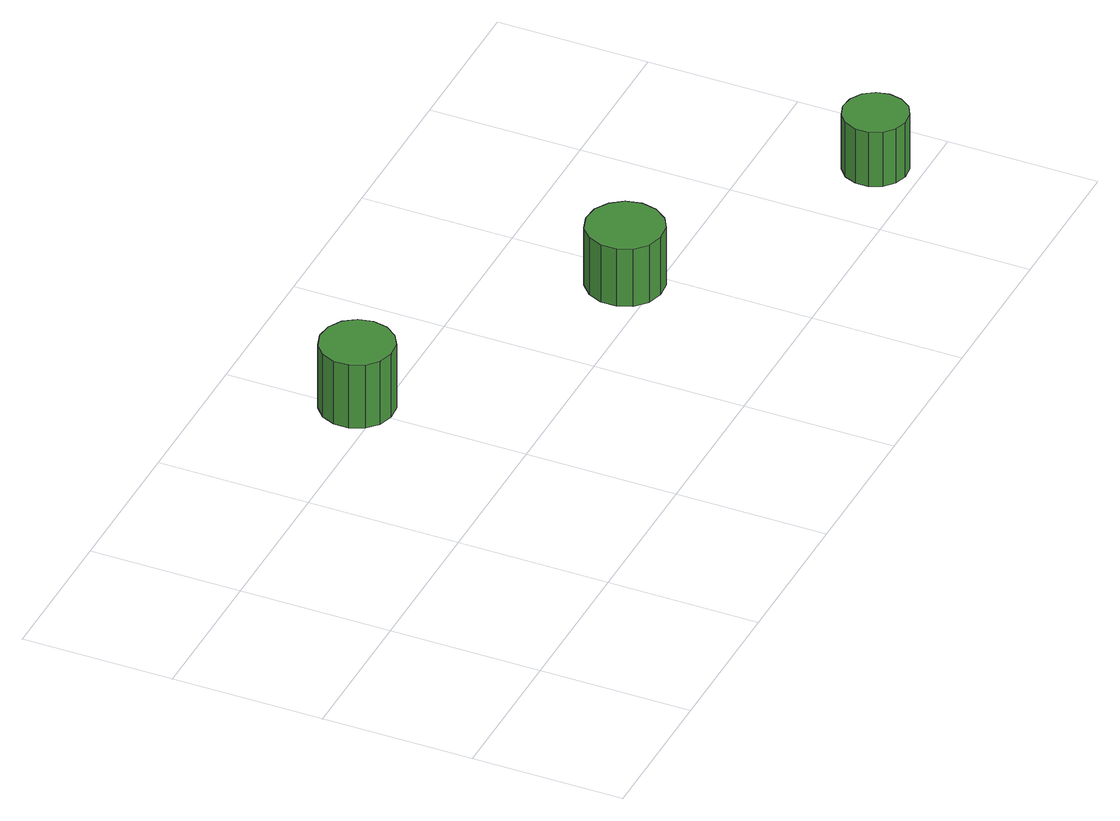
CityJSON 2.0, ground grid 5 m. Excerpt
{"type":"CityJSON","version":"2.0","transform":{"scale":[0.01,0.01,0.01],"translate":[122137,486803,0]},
"CityObjects":{
"tree1":{"type":"SolitaryVegetationObject","attributes":{"function":"something"}},
"tree2":{"type":"SolitaryVegetationObject","attributes":{"function":"something"},"geometry":[{"type":"MultiSurface","lod":"1","boundaries":[[[0,1,2,3,4,5,6,7,8,9,10,11,12,13,14]],[[15,16,17,18,19,20,21,22,23,24,25,26,27,28,29]],[[0,29,28,1]],[[1,28,27,2]],[[2,27,26,3]],[[3,26,25,4]],[[4,25,24,5]],[[5,24,23,6]],[[6,23,22,7]],[[7,22,21,8]],[[8,21,20,9]],[[9,20,19,10]],[[10,19,18,11]],[[11,18,17,12]],[[12,17,16,13]],[[13,16,15,14]],[[14,15,29,0]]]}]},
"tree3":{"type":"SolitaryVegetationObject","attributes":{"function":"something"},"geometry":[{"type":"MultiSurface","lod":"1","boundaries":[[[30,31,32,33,34,35,36,37,38,39,40,41,42,43,44]],[[45,46,47,48,49,50,51,52,53,54,55,56,57,58,59]],[[30,59,58,31]],[[31,58,57,32]],[[32,57,56,33]],[[33,56,55,34]],[[34,55,54,35]],[[35,54,53,36]],[[36,53,52,37]],[[37,52,51,38]],[[38,51,50,39]],[[39,50,49,40]],[[40,49,48,41]],[[41,48,47,42]],[[42,47,46,43]],[[43,46,45,44]],[[44,45,59,30]]]}]},
"tree4":{"type":"SolitaryVegetationObject","attributes":{"function":"something"},"geometry":[{"type":"MultiSurface","lod":"1","boundaries":[[[60,61,62,63,64,65,66,67,68,69,70,71,72,73,74]],[[75,76,77,78,79,80,81,82,83,84,85,86,87,88,89]],[[60,89,88,61]],[[61,88,87,62]],[[62,87,86,63]],[[63,86,85,64]],[[64,85,84,65]],[[65,84,83,66]],[[66,83,82,67]],[[67,82,81,68]],[[68,81,80,69]],[[69,80,79,70]],[[70,79,78,71]],[[71,78,77,72]],[[72,77,76,73]],[[73,76,75,74]],[[74,75,89,60]]]}]}
},
"vertices":[
[1141,1072,265],[1131,1121,265],[1102,1161,265],[1058,1186,265],[1009,1192,265],[961,1176,265],[924,1143,265],[904,1097,265],[904,1047,265],[924,1002,265],[961,968,265],[1009,953,265],[1058,958,265],[1102,983,265],[1131,1023,265],[1131,1023,29],[1102,983,29],[1058,958,29],[1009,953,29],[961,968,29],[924,1002,29],[904,1047,29],[904,1097,29],[924,1143,29],[961,1176,29],[1009,1192,29],[1058,1186,29],[1102,1161,29],[1131,1121,29],[1141,1072,29],
[2050,588,252],[2039,639,252],[2008,681,252],[1963,708,252],[1911,713,252],[1861,697,252],[1822,662,252],[1801,614,252],[1801,562,252],[1822,514,252],[1861,479,252],[1911,463,252],[1963,468,252],[2008,494,252],[2039,537,252],[2039,537,38],[2008,494,38],[1963,468,38],[1911,463,38],[1861,479,38],[1822,514,38],[1801,562,38],[1801,614,38],[1822,662,38],[1861,697,38],[1911,713,38],[1963,708,38],[2008,681,38],[2039,639,38],[2050,588,38],
[2877,137,249],[2868,180,249],[2843,215,249],[2805,237,249],[2761,242,249],[2720,228,249],[2687,199,249],[2670,159,249],[2670,115,249],[2687,75,249],[2720,46,249],[2761,33,249],[2805,37,249],[2843,59,249],[2868,94,249],[2868,94,46],[2843,59,46],[2805,37,46],[2761,33,46],[2720,46,46],[2687,75,46],[2670,115,46],[2670,159,46],[2687,199,46],[2720,228,46],[2761,242,46],[2805,237,46],[2843,215,46],[2868,180,46],[2877,137,46]
]}
